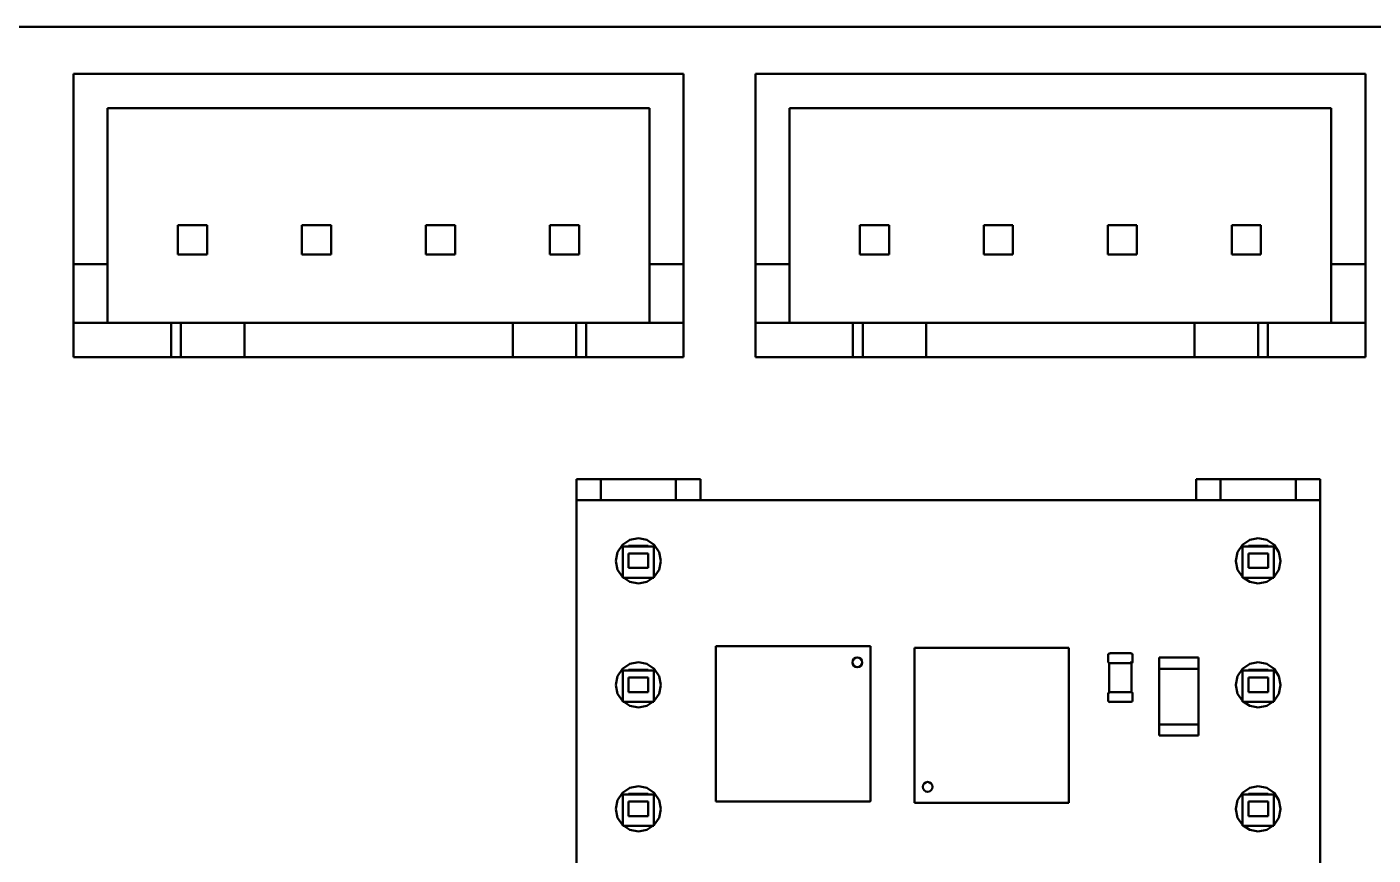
# Model space of a CAD drawing. Header units: inches. Extents: x 5.31 to 11.69, y 3.53 to 7.47.
# Drawn here: x 9.223 to 10.309, y 6.801 to 7.469 of the extents above; entities that cross this region are included whole.
import ezdxf

# ---------------------------------------------------------------- set-up
doc = ezdxf.new("R2010")
doc.units = ezdxf.units.IN
doc.header["$MEASUREMENT"] = 0
doc.layers.add('Visible (ANSI)', color=7, linetype='Continuous', lineweight=50)

msp = doc.modelspace()

# ---------------------------------------------------------------- linework, layer by layer
at = {"layer": 'Visible (ANSI)'}
for p, q in [((5.5042, 7.4685), (11.4093, 7.4685)), ((9.2609, 7.4307), (9.2609, 7.2771)), ((9.753, 7.4307), (9.2609, 7.4307)), ((9.753, 7.2771), (9.753, 7.4307)), ((9.8109, 7.4307), (9.8109, 7.2771)), ((10.303, 7.4307), (9.8109, 7.4307)), ((10.303, 7.2771), (10.303, 7.4307)), ((9.2884, 7.4031), (9.2884, 7.2771)), ((9.7254, 7.4031), (9.2884, 7.4031)), ((9.7254, 7.2771), (9.7254, 7.4031)), ((9.8384, 7.4031), (9.8384, 7.2771)), ((10.2754, 7.4031), (9.8384, 7.4031)), ((10.2754, 7.2771), (10.2754, 7.4031)), ((9.3451, 7.3086), (9.3451, 7.285)), ((9.3687, 7.3086), (9.3451, 7.3086)), ((9.3687, 7.285), (9.3687, 7.3086)), ((9.4451, 7.3086), (9.4451, 7.285)), ((9.4687, 7.3086), (9.4451, 7.3086)), ((9.4687, 7.285), (9.4687, 7.3086)), ((9.5451, 7.3086), (9.5451, 7.285)), ((9.5687, 7.3086), (9.5451, 7.3086)), ((9.5687, 7.285), (9.5687, 7.3086)), ((9.6451, 7.3086), (9.6451, 7.285)), ((9.6687, 7.3086), (9.6451, 7.3086)), ((9.6687, 7.285), (9.6687, 7.3086)), ((9.8951, 7.3086), (9.8951, 7.285)), ((9.9187, 7.3086), (9.8951, 7.3086)), ((9.9187, 7.285), (9.9187, 7.3086)), ((9.9951, 7.3086), (9.9951, 7.285)), ((10.0187, 7.3086), (9.9951, 7.3086)), ((10.0187, 7.285), (10.0187, 7.3086)), ((10.0951, 7.3086), (10.0951, 7.285)), ((10.1187, 7.3086), (10.0951, 7.3086)), ((10.1187, 7.285), (10.1187, 7.3086)), ((10.1951, 7.3086), (10.1951, 7.285)), ((10.2187, 7.3086), (10.1951, 7.3086)), ((10.2187, 7.285), (10.2187, 7.3086)), ((9.2609, 7.2771), (9.2609, 7.2299)), ((9.2884, 7.2771), (9.2609, 7.2771)), ((9.2884, 7.2299), (9.2884, 7.2771)), ((9.3451, 7.285), (9.3687, 7.285)), ((9.4451, 7.285), (9.4687, 7.285)), ((9.5451, 7.285), (9.5687, 7.285)), ((9.6451, 7.285), (9.6687, 7.285)), ((9.753, 7.2771), (9.7254, 7.2771)), ((9.7254, 7.2771), (9.7254, 7.2299)), ((9.753, 7.2299), (9.753, 7.2771)), ((9.8109, 7.2771), (9.8109, 7.2299)), ((9.8384, 7.2771), (9.8109, 7.2771)), ((9.8384, 7.2299), (9.8384, 7.2771)), ((9.8951, 7.285), (9.9187, 7.285)), ((9.9951, 7.285), (10.0187, 7.285)), ((10.0951, 7.285), (10.1187, 7.285)), ((10.1951, 7.285), (10.2187, 7.285)), ((10.303, 7.2771), (10.2754, 7.2771)), ((10.2754, 7.2771), (10.2754, 7.2299)), ((10.303, 7.2299), (10.303, 7.2771)), ((9.2609, 7.2299), (9.3396, 7.2299)), ((9.2609, 7.2299), (9.2609, 7.2023)), ((9.3396, 7.2299), (9.3396, 7.2023)), ((9.3475, 7.2299), (9.3396, 7.2299)), ((9.3396, 7.2299), (9.3396, 7.2023)), ((9.3475, 7.2299), (9.3475, 7.2023)), ((9.3475, 7.2299), (9.3514, 7.2299)), ((9.3987, 7.2299), (9.3514, 7.2299)), ((9.3987, 7.2299), (9.6152, 7.2299)), ((9.3987, 7.2023), (9.3987, 7.2299)), ((9.6152, 7.2299), (9.6152, 7.2023)), ((9.6624, 7.2299), (9.6152, 7.2299)), ((9.6624, 7.2299), (9.6664, 7.2299)), ((9.6743, 7.2299), (9.6664, 7.2299)), ((9.6664, 7.2299), (9.6664, 7.2023)), ((9.6743, 7.2299), (9.6743, 7.2023)), ((9.6743, 7.2299), (9.753, 7.2299)), ((9.6743, 7.2023), (9.6743, 7.2299)), ((9.753, 7.2023), (9.753, 7.2299)), ((9.8109, 7.2299), (9.8896, 7.2299)), ((9.8109, 7.2299), (9.8109, 7.2023)), ((9.8896, 7.2299), (9.8896, 7.2023)), ((9.8975, 7.2299), (9.8896, 7.2299)), ((9.8896, 7.2299), (9.8896, 7.2023)), ((9.8975, 7.2299), (9.8975, 7.2023)), ((9.8975, 7.2299), (9.9014, 7.2299)), ((9.9487, 7.2299), (9.9014, 7.2299)), ((9.9487, 7.2299), (10.1652, 7.2299)), ((9.9487, 7.2023), (9.9487, 7.2299)), ((10.1652, 7.2299), (10.1652, 7.2023)), ((10.2124, 7.2299), (10.1652, 7.2299)), ((10.2124, 7.2299), (10.2164, 7.2299)), ((10.2243, 7.2299), (10.2164, 7.2299)), ((10.2164, 7.2299), (10.2164, 7.2023)), ((10.2243, 7.2299), (10.2243, 7.2023)), ((10.2243, 7.2299), (10.303, 7.2299)), ((10.2243, 7.2023), (10.2243, 7.2299)), ((10.303, 7.2023), (10.303, 7.2299)), ((9.2609, 7.2023), (9.3396, 7.2023)), ((9.3475, 7.2023), (9.3396, 7.2023)), ((9.3514, 7.2023), (9.3475, 7.2023)), ((9.3514, 7.2023), (9.3987, 7.2023)), ((9.3987, 7.2023), (9.6152, 7.2023)), ((9.6152, 7.2023), (9.6624, 7.2023)), ((9.6664, 7.2023), (9.6624, 7.2023)), ((9.6743, 7.2023), (9.6664, 7.2023)), ((9.6743, 7.2023), (9.753, 7.2023)), ((9.8109, 7.2023), (9.8896, 7.2023)), ((9.8975, 7.2023), (9.8896, 7.2023)), ((9.9014, 7.2023), (9.8975, 7.2023)), ((9.9014, 7.2023), (9.9487, 7.2023)), ((9.9487, 7.2023), (10.1652, 7.2023)), ((10.1652, 7.2023), (10.2124, 7.2023)), ((10.2164, 7.2023), (10.2124, 7.2023)), ((10.2243, 7.2023), (10.2164, 7.2023)), ((10.2243, 7.2023), (10.303, 7.2023)), ((9.6862, 7.1039), (9.6665, 7.1039)), ((9.6665, 7.1039), (9.6665, 7.0869)), ((9.6862, 7.1039), (9.6862, 7.0869)), ((9.7468, 7.1039), (9.6862, 7.1039)), ((9.7468, 7.1039), (9.7468, 7.0869)), ((9.7665, 7.1039), (9.7468, 7.1039)), ((9.7665, 7.1039), (9.7665, 7.0869)), ((10.1862, 7.1039), (10.1665, 7.1039)), ((10.1665, 7.1039), (10.1665, 7.0869)), ((10.1862, 7.1039), (10.1862, 7.0869)), ((10.2468, 7.1039), (10.1862, 7.1039)), ((10.2468, 7.1039), (10.2468, 7.0869)), ((10.2665, 7.1039), (10.2468, 7.1039)), ((10.2665, 7.1039), (10.2665, 6.2724)), ((9.6665, 7.0869), (10.2665, 7.0869)), ((9.6665, 6.2869), (9.6665, 7.0869)), ((10.2665, 7.0869), (10.2665, 6.2869)), ((10.2665, 7.0672), (10.2665, 7.0066)), ((10.2665, 7.0672), (10.2665, 7.0672)), ((9.6998, 7.045), (9.7037, 7.0509)), ((9.7037, 7.0509), (9.7096, 7.0548)), ((9.7291, 7.0495), (9.7039, 7.0495)), ((9.7039, 7.0495), (9.7039, 7.0243)), ((9.7086, 7.05), (9.7244, 7.05)), ((9.7086, 7.05), (9.7086, 7.0495)), ((9.7096, 7.0548), (9.7165, 7.0562)), ((9.7165, 7.0562), (9.7234, 7.0548)), ((9.7234, 7.0548), (9.7293, 7.0509)), ((9.7244, 7.05), (9.7244, 7.0495)), ((9.7291, 7.0243), (9.7291, 7.0495)), ((9.7293, 7.0509), (9.7332, 7.045)), ((10.1998, 7.045), (10.2037, 7.0509)), ((10.2037, 7.0509), (10.2096, 7.0548)), ((10.2291, 7.0495), (10.2039, 7.0495)), ((10.2039, 7.0495), (10.2039, 7.0243)), ((10.2086, 7.05), (10.2244, 7.05)), ((10.2086, 7.05), (10.2086, 7.0495)), ((10.2096, 7.0548), (10.2165, 7.0562)), ((10.2165, 7.0562), (10.2234, 7.0548)), ((10.2234, 7.0548), (10.2293, 7.0509)), ((10.2244, 7.05), (10.2244, 7.0495)), ((10.2291, 7.0243), (10.2291, 7.0495)), ((10.2293, 7.0509), (10.2332, 7.045)), ((9.6984, 7.0381), (9.6998, 7.045)), ((9.6985, 7.0379), (9.6984, 7.0381)), ((9.6984, 7.0377), (9.6985, 7.0379)), ((9.6998, 7.0308), (9.6984, 7.0377)), ((9.7086, 7.044), (9.7244, 7.044)), ((9.7086, 7.044), (9.7086, 7.0322)), ((9.7244, 7.044), (9.7244, 7.0322)), ((9.7332, 7.045), (9.7346, 7.0381)), ((9.7346, 7.0377), (9.7332, 7.0308)), ((9.7346, 7.0381), (9.7345, 7.0379)), ((9.7345, 7.0379), (9.7346, 7.0377)), ((10.1984, 7.0381), (10.1998, 7.045)), ((10.1985, 7.0379), (10.1984, 7.0381)), ((10.1984, 7.0377), (10.1985, 7.0379)), ((10.1998, 7.0308), (10.1984, 7.0377)), ((10.2086, 7.044), (10.2244, 7.044)), ((10.2086, 7.044), (10.2086, 7.0322)), ((10.2244, 7.044), (10.2244, 7.0322)), ((10.2332, 7.045), (10.2346, 7.0381)), ((10.2346, 7.0377), (10.2332, 7.0308)), ((10.2346, 7.0381), (10.2345, 7.0379)), ((10.2345, 7.0379), (10.2346, 7.0377)), ((9.7037, 7.025), (9.6998, 7.0308)), ((9.7086, 7.0322), (9.7244, 7.0322)), ((9.7332, 7.0308), (9.7293, 7.025)), ((10.2037, 7.025), (10.1998, 7.0308)), ((10.2086, 7.0322), (10.2244, 7.0322)), ((10.2332, 7.0308), (10.2293, 7.025)), ((9.7039, 7.0248), (9.7037, 7.025)), ((9.7039, 7.0243), (9.7291, 7.0243)), ((9.7096, 7.021), (9.7047, 7.0243)), ((9.7165, 7.0196), (9.7096, 7.021)), ((9.7234, 7.021), (9.7165, 7.0196)), ((9.7283, 7.0243), (9.7234, 7.021)), ((9.7293, 7.025), (9.7291, 7.0248)), ((10.2039, 7.0248), (10.2037, 7.025)), ((10.2039, 7.0243), (10.2291, 7.0243)), ((10.2096, 7.021), (10.2047, 7.0243)), ((10.2165, 7.0196), (10.2096, 7.021)), ((10.2234, 7.021), (10.2165, 7.0196)), ((10.2283, 7.0243), (10.2234, 7.021)), ((10.2293, 7.025), (10.2291, 7.0248)), ((10.2665, 7.0066), (10.2665, 7.0066)), ((9.7791, 6.8439), (9.7791, 6.9691)), ((9.7791, 6.9691), (9.9037, 6.9691)), ((9.9037, 6.9691), (9.9037, 6.8441)), ((9.9392, 6.8427), (9.9392, 6.9679)), ((9.9392, 6.9679), (10.0638, 6.9679)), ((10.0638, 6.9679), (10.0638, 6.8429)), ((10.0955, 6.9567), (10.0955, 6.9622)), ((10.0967, 6.9634), (10.114, 6.9634)), ((10.1152, 6.9622), (10.1152, 6.9567)), ((10.2665, 6.9672), (10.2665, 6.9672)), ((10.2665, 6.9672), (10.2665, 6.9066)), ((9.6998, 6.945), (9.7037, 6.9509)), ((9.7037, 6.9509), (9.7096, 6.9548)), ((9.7291, 6.9495), (9.7039, 6.9495)), ((9.7039, 6.9495), (9.7039, 6.9243)), ((9.7086, 6.95), (9.7244, 6.95)), ((9.7086, 6.95), (9.7086, 6.9495)), ((9.7096, 6.9548), (9.7165, 6.9562)), ((9.7165, 6.9562), (9.7234, 6.9548)), ((9.7234, 6.9548), (9.7293, 6.9509)), ((9.7244, 6.95), (9.7244, 6.9495)), ((9.7291, 6.9243), (9.7291, 6.9495)), ((9.7293, 6.9509), (9.7332, 6.945)), ((10.0955, 6.9566), (10.0955, 6.9567)), ((10.0963, 6.932), (10.0963, 6.9555)), ((10.1132, 6.9555), (10.0974, 6.9555)), ((10.114, 6.9555), (10.114, 6.9567)), ((10.1144, 6.9555), (10.1144, 6.932)), ((10.1152, 6.9567), (10.1152, 6.9566)), ((10.1366, 6.951), (10.1366, 6.96)), ((10.1366, 6.96), (10.1683, 6.96)), ((10.1683, 6.951), (10.1366, 6.951)), ((10.1366, 6.9061), (10.1366, 6.951)), ((10.1366, 6.951), (10.1683, 6.951)), ((10.1683, 6.96), (10.1683, 6.9598)), ((10.1683, 6.9598), (10.1683, 6.951)), ((10.1683, 6.951), (10.1683, 6.9061)), ((10.1998, 6.945), (10.2037, 6.9509)), ((10.2037, 6.9509), (10.2096, 6.9548)), ((10.2291, 6.9495), (10.2039, 6.9495)), ((10.2039, 6.9495), (10.2039, 6.9243)), ((10.2086, 6.95), (10.2244, 6.95)), ((10.2086, 6.95), (10.2086, 6.9495)), ((10.2096, 6.9548), (10.2165, 6.9562)), ((10.2165, 6.9562), (10.2234, 6.9548)), ((10.2234, 6.9548), (10.2293, 6.9509)), ((10.2244, 6.95), (10.2244, 6.9495)), ((10.2291, 6.9243), (10.2291, 6.9495)), ((10.2293, 6.9509), (10.2332, 6.945)), ((9.6984, 6.9381), (9.6998, 6.945)), ((9.7086, 6.944), (9.7244, 6.944)), ((9.7086, 6.944), (9.7086, 6.9322)), ((9.7244, 6.944), (9.7244, 6.9322)), ((9.7332, 6.945), (9.7346, 6.9381)), ((10.1984, 6.9381), (10.1998, 6.945)), ((10.2086, 6.944), (10.2244, 6.944)), ((10.2086, 6.944), (10.2086, 6.9322)), ((10.2244, 6.944), (10.2244, 6.9322)), ((10.2332, 6.945), (10.2346, 6.9381)), ((9.6985, 6.9379), (9.6984, 6.9381)), ((9.6984, 6.9377), (9.6985, 6.9379)), ((9.6998, 6.9308), (9.6984, 6.9377)), ((9.7037, 6.925), (9.6998, 6.9308)), ((9.7086, 6.9322), (9.7244, 6.9322)), ((9.7332, 6.9308), (9.7293, 6.925)), ((9.7346, 6.9377), (9.7332, 6.9308)), ((9.7346, 6.9381), (9.7345, 6.9379)), ((9.7345, 6.9379), (9.7346, 6.9377)), ((10.0955, 6.9253), (10.0955, 6.9309)), ((10.0955, 6.9309), (10.0955, 6.9309)), ((10.0966, 6.932), (10.0967, 6.9309)), ((10.0974, 6.932), (10.1132, 6.932)), ((10.1152, 6.9309), (10.1152, 6.9309)), ((10.1152, 6.9309), (10.1152, 6.9253)), ((10.1985, 6.9379), (10.1984, 6.9381)), ((10.1984, 6.9377), (10.1985, 6.9379)), ((10.1998, 6.9308), (10.1984, 6.9377)), ((10.2037, 6.925), (10.1998, 6.9308)), ((10.2086, 6.9322), (10.2244, 6.9322)), ((10.2332, 6.9308), (10.2293, 6.925)), ((10.2346, 6.9377), (10.2332, 6.9308)), ((10.2346, 6.9381), (10.2345, 6.9379)), ((10.2345, 6.9379), (10.2346, 6.9377)), ((9.7039, 6.9248), (9.7037, 6.925)), ((9.7039, 6.9243), (9.7291, 6.9243)), ((9.7096, 6.921), (9.7047, 6.9243)), ((9.7165, 6.9196), (9.7096, 6.921)), ((9.7234, 6.921), (9.7165, 6.9196)), ((9.7283, 6.9243), (9.7234, 6.921)), ((9.7293, 6.925), (9.7291, 6.9248)), ((10.114, 6.9242), (10.0967, 6.9242)), ((10.2039, 6.9248), (10.2037, 6.925)), ((10.2039, 6.9243), (10.2291, 6.9243)), ((10.2096, 6.921), (10.2047, 6.9243)), ((10.2165, 6.9196), (10.2096, 6.921)), ((10.2234, 6.921), (10.2165, 6.9196)), ((10.2283, 6.9243), (10.2234, 6.921)), ((10.2293, 6.925), (10.2291, 6.9248)), ((10.1366, 6.897), (10.1366, 6.9061)), ((10.1366, 6.9061), (10.1683, 6.9061)), ((10.1683, 6.9061), (10.1366, 6.9061)), ((10.1683, 6.9061), (10.1683, 6.9059)), ((10.1683, 6.9059), (10.1683, 6.897)), ((10.2665, 6.9066), (10.2665, 6.9066)), ((10.1683, 6.897), (10.1366, 6.897)), ((10.2665, 6.8672), (10.2665, 6.8066)), ((10.2665, 6.8672), (10.2665, 6.8672)), ((9.7037, 6.8509), (9.7096, 6.8548)), ((9.7096, 6.8548), (9.7165, 6.8562)), ((9.7165, 6.8562), (9.7234, 6.8548)), ((9.7234, 6.8548), (9.7293, 6.8509)), ((10.2037, 6.8509), (10.2096, 6.8548)), ((10.2096, 6.8548), (10.2165, 6.8562)), ((10.2165, 6.8562), (10.2234, 6.8548)), ((10.2234, 6.8548), (10.2293, 6.8509)), ((9.6984, 6.8381), (9.6998, 6.845)), ((9.6998, 6.845), (9.7037, 6.8509)), ((9.7291, 6.8495), (9.7039, 6.8495)), ((9.7039, 6.8495), (9.7039, 6.8243)), ((9.7086, 6.85), (9.7244, 6.85)), ((9.7086, 6.85), (9.7086, 6.8495)), ((9.7086, 6.844), (9.7244, 6.844)), ((9.7086, 6.844), (9.7086, 6.8322)), ((9.7244, 6.85), (9.7244, 6.8495)), ((9.7244, 6.844), (9.7244, 6.8322)), ((9.7291, 6.8243), (9.7291, 6.8495)), ((9.7293, 6.8509), (9.7332, 6.845)), ((9.7332, 6.845), (9.7346, 6.8381)), ((9.9036, 6.8439), (9.7791, 6.8439)), ((9.9037, 6.8441), (9.9036, 6.8439)), ((10.0636, 6.8427), (9.9392, 6.8427)), ((10.0638, 6.8429), (10.0636, 6.8427)), ((10.1984, 6.8381), (10.1998, 6.845)), ((10.1998, 6.845), (10.2037, 6.8509)), ((10.2291, 6.8495), (10.2039, 6.8495)), ((10.2039, 6.8495), (10.2039, 6.8243)), ((10.2086, 6.85), (10.2244, 6.85)), ((10.2086, 6.85), (10.2086, 6.8495)), ((10.2086, 6.844), (10.2244, 6.844)), ((10.2086, 6.844), (10.2086, 6.8322)), ((10.2244, 6.85), (10.2244, 6.8495)), ((10.2244, 6.844), (10.2244, 6.8322)), ((10.2291, 6.8243), (10.2291, 6.8495)), ((10.2293, 6.8509), (10.2332, 6.845)), ((10.2332, 6.845), (10.2346, 6.8381)), ((9.6985, 6.8379), (9.6984, 6.8381)), ((9.6984, 6.8377), (9.6985, 6.8379)), ((9.6998, 6.8308), (9.6984, 6.8377)), ((9.7037, 6.825), (9.6998, 6.8308)), ((9.7086, 6.8322), (9.7244, 6.8322)), ((9.7332, 6.8308), (9.7293, 6.825)), ((9.7346, 6.8377), (9.7332, 6.8308)), ((9.7346, 6.8381), (9.7345, 6.8379)), ((9.7345, 6.8379), (9.7346, 6.8377)), ((10.1985, 6.8379), (10.1984, 6.8381)), ((10.1984, 6.8377), (10.1985, 6.8379)), ((10.1998, 6.8308), (10.1984, 6.8377)), ((10.2037, 6.825), (10.1998, 6.8308)), ((10.2086, 6.8322), (10.2244, 6.8322)), ((10.2332, 6.8308), (10.2293, 6.825)), ((10.2346, 6.8377), (10.2332, 6.8308)), ((10.2346, 6.8381), (10.2345, 6.8379)), ((10.2345, 6.8379), (10.2346, 6.8377)), ((9.7039, 6.8248), (9.7037, 6.825)), ((9.7039, 6.8243), (9.7291, 6.8243)), ((9.7096, 6.821), (9.7047, 6.8243)), ((9.7165, 6.8196), (9.7096, 6.821)), ((9.7234, 6.821), (9.7165, 6.8196)), ((9.7283, 6.8243), (9.7234, 6.821)), ((9.7293, 6.825), (9.7291, 6.8248)), ((10.2039, 6.8248), (10.2037, 6.825)), ((10.2039, 6.8243), (10.2291, 6.8243)), ((10.2096, 6.821), (10.2047, 6.8243)), ((10.2165, 6.8196), (10.2096, 6.821)), ((10.2234, 6.821), (10.2165, 6.8196)), ((10.2283, 6.8243), (10.2234, 6.821)), ((10.2293, 6.825), (10.2291, 6.8248)), ((10.2665, 6.8066), (10.2665, 6.8066))]:
    msp.add_line(p, q, dxfattribs=at)
for centre in [(9.8931, 6.9561), (9.9498, 6.8557)]:
    msp.add_circle(centre, 0.00394, dxfattribs=at)
for centre, start, end in [((10.0967, 6.9622), 90, 180), ((10.114, 6.9622), 0, 90), ((10.0967, 6.9566), 180, 250.5288), ((10.114, 6.9566), 289.4712, 0), ((10.0967, 6.9309), 109.4712, 180), ((10.114, 6.9309), 0, 70.5288), ((10.0967, 6.9253), 180, 270), ((10.114, 6.9253), 270, 0)]:
    msp.add_arc(centre, 0.00118, start, end, dxfattribs=at)
for centre, start_param, end_param in [((10.114, 6.9567), 4.75284, 6.283185), ((10.114, 6.9309), 0, 1.530345)]:
    msp.add_ellipse(centre, major_axis=(0.00118, 0), ratio=0.999181, start_param=start_param, end_param=end_param, dxfattribs=at)
for points, knots in [([(10.0963, 6.9555), (10.0963, 6.9555), (10.0963, 6.9555), (10.0964, 6.9555), (10.0964, 6.9555), (10.0964, 6.9555), (10.0964, 6.9555), (10.0964, 6.9555), (10.0964, 6.9555), (10.0965, 6.9555), (10.0965, 6.9555), (10.0965, 6.9555), (10.0966, 6.9555), (10.0966, 6.9555), (10.0966, 6.9555), (10.0966, 6.9555), (10.0966, 6.9555), (10.0966, 6.9555), (10.0966, 6.9555), (10.0966, 6.9555), (10.0966, 6.9555), (10.0966, 6.9555), (10.0966, 6.9555), (10.0966, 6.9555)], [-0.002360241, -0.002360241, -0.002360241, -0.002360241, -0.001178403, -0.001178403, -0.000827155, -0.000827155, -0.000795881, -0.000795881, -0.000788351, -0.000788351, -0.000348247, -0.000348247, -0.00016078, -0.00016078, -0.000076773, -0.000076773, -0.000037444, -0.000037444, -0.000018482, -0.000018482, -0.000017313, -0.000017313, 0, 0, 0, 0]), ([(10.0966, 6.9555), (10.0966, 6.9555), (10.0966, 6.9555), (10.0966, 6.9555), (10.0966, 6.9555), (10.0966, 6.9555), (10.0966, 6.9555), (10.0966, 6.9555), (10.0966, 6.9555), (10.0966, 6.9555), (10.0967, 6.9555), (10.0967, 6.9555), (10.0967, 6.9555), (10.0968, 6.9555), (10.0968, 6.9555), (10.0969, 6.9555), (10.0969, 6.9555), (10.0969, 6.9555), (10.0969, 6.9555), (10.0969, 6.9555), (10.097, 6.9555), (10.0971, 6.9555), (10.0973, 6.9555), (10.0974, 6.9555)], [-0.002360252, -0.002360252, -0.002360252, -0.002360252, -0.002342939, -0.002342939, -0.00234177, -0.00234177, -0.002322808, -0.002322808, -0.00228348, -0.00228348, -0.002199473, -0.002199473, -0.002012009, -0.002012009, -0.001571909, -0.001571909, -0.001564379, -0.001564379, -0.001533106, -0.001533106, -0.001181858, -0.001181858, 0, 0, 0, 0]), ([(10.1132, 6.9555), (10.1132, 6.9555), (10.1132, 6.9555), (10.1132, 6.9555), (10.1132, 6.9555), (10.1132, 6.9555), (10.1132, 6.9555), (10.1132, 6.9555), (10.1132, 6.9555), (10.1133, 6.9555), (10.1133, 6.9555), (10.1133, 6.9555), (10.1133, 6.9555), (10.1134, 6.9555), (10.1134, 6.9555), (10.1134, 6.9555), (10.1134, 6.9555), (10.1134, 6.9555), (10.1134, 6.9555), (10.1135, 6.9555), (10.1136, 6.9555), (10.1137, 6.9555), (10.1137, 6.9555), (10.1138, 6.9555), (10.1138, 6.9555), (10.1138, 6.9555), (10.1138, 6.9555), (10.1138, 6.9555), (10.1138, 6.9555), (10.1138, 6.9555), (10.1138, 6.9555), (10.1139, 6.9555), (10.1139, 6.9555), (10.114, 6.9555), (10.114, 6.9555), (10.114, 6.9555), (10.114, 6.9555), (10.114, 6.9555), (10.114, 6.9555), (10.114, 6.9555), (10.114, 6.9555), (10.114, 6.9555), (10.114, 6.9555), (10.114, 6.9555), (10.114, 6.9555), (10.114, 6.9555), (10.114, 6.9555), (10.114, 6.9555)], [-0.002356864, -0.002356864, -0.002356864, -0.002356864, -0.002325229, -0.002325229, -0.002314727, -0.002314727, -0.002300759, -0.002300759, -0.002245259, -0.002245259, -0.002136015, -0.002136015, -0.00192417, -0.00192417, -0.001910796, -0.001910796, -0.001882379, -0.001882379, -0.001733404, -0.001733404, -0.001178355, -0.001178355, -0.000826981, -0.000826981, -0.00076476, -0.00076476, -0.000736007, -0.000736007, -0.000729083, -0.000729083, -0.000722229, -0.000722229, -0.000320962, -0.000320962, -0.000148992, -0.000148992, -0.000071408, -0.000071408, -0.000034903, -0.000034903, -0.000026025, -0.000026025, -0.000022721, -0.000022721, -0.000019843, -0.000019843, 0, 0, 0, 0]), ([(10.114, 6.9555), (10.114, 6.9555), (10.114, 6.9555), (10.114, 6.9555), (10.114, 6.9555), (10.114, 6.9555), (10.114, 6.9555), (10.114, 6.9555), (10.114, 6.9555), (10.114, 6.9555), (10.114, 6.9555), (10.1141, 6.9555), (10.1141, 6.9555), (10.1141, 6.9555), (10.1141, 6.9555), (10.1141, 6.9555), (10.1142, 6.9555), (10.1142, 6.9555), (10.1142, 6.9555), (10.1142, 6.9555), (10.1142, 6.9555), (10.1142, 6.9555), (10.1142, 6.9555), (10.1142, 6.9555), (10.1142, 6.9555), (10.1142, 6.9555), (10.1143, 6.9555), (10.1143, 6.9555), (10.1143, 6.9555), (10.1144, 6.9555), (10.1144, 6.9555), (10.1144, 6.9555), (10.1144, 6.9555), (10.1144, 6.9555), (10.1144, 6.9555), (10.1144, 6.9555), (10.1144, 6.9555), (10.1144, 6.9555), (10.1144, 6.9555), (10.1144, 6.9555), (10.1144, 6.9555), (10.1144, 6.9555), (10.1144, 6.9555), (10.1144, 6.9555), (10.1144, 6.9555), (10.1144, 6.9555), (10.1144, 6.9555), (10.1144, 6.9555)], [-0.002356898, -0.002356898, -0.002356898, -0.002356898, -0.002337055, -0.002337055, -0.002334176, -0.002334176, -0.002330873, -0.002330873, -0.002321994, -0.002321994, -0.002285489, -0.002285489, -0.002207904, -0.002207904, -0.002035931, -0.002035931, -0.001634658, -0.001634658, -0.001627804, -0.001627804, -0.00162088, -0.00162088, -0.001592127, -0.001592127, -0.001529905, -0.001529905, -0.001178526, -0.001178526, -0.000623469, -0.000623469, -0.000474491, -0.000474491, -0.000446074, -0.000446074, -0.0004327, -0.0004327, -0.000220852, -0.000220852, -0.000111606, -0.000111606, -0.000056106, -0.000056106, -0.000042137, -0.000042137, -0.000031635, -0.000031635, 0, 0, 0, 0]), ([(10.0966, 6.932), (10.0966, 6.932), (10.0966, 6.932), (10.0966, 6.932), (10.0966, 6.932), (10.0966, 6.932), (10.0966, 6.932), (10.0966, 6.932), (10.0966, 6.932), (10.0966, 6.932), (10.0966, 6.932), (10.0966, 6.932), (10.0965, 6.932), (10.0965, 6.932), (10.0965, 6.932), (10.0964, 6.932), (10.0964, 6.932), (10.0964, 6.932), (10.0964, 6.932), (10.0964, 6.932), (10.0964, 6.932), (10.0963, 6.932), (10.0963, 6.932), (10.0963, 6.932)], [-0.002360252, -0.002360252, -0.002360252, -0.002360252, -0.002342939, -0.002342939, -0.00234177, -0.00234177, -0.002322808, -0.002322808, -0.00228348, -0.00228348, -0.002199473, -0.002199473, -0.002012009, -0.002012009, -0.001571909, -0.001571909, -0.001564379, -0.001564379, -0.001533106, -0.001533106, -0.001181858, -0.001181858, 0, 0, 0, 0]), ([(10.0974, 6.932), (10.0974, 6.932), (10.0974, 6.932), (10.0974, 6.932), (10.0974, 6.932), (10.0974, 6.932), (10.0974, 6.932), (10.0974, 6.932), (10.0974, 6.932), (10.0974, 6.932), (10.0974, 6.932), (10.0973, 6.932), (10.0973, 6.932), (10.0973, 6.932), (10.0973, 6.932), (10.0973, 6.932), (10.0973, 6.932), (10.0972, 6.932), (10.0972, 6.932), (10.0971, 6.932), (10.0971, 6.932), (10.097, 6.932), (10.0969, 6.932), (10.0969, 6.932), (10.0969, 6.932), (10.0968, 6.932), (10.0968, 6.932), (10.0968, 6.932), (10.0968, 6.932), (10.0968, 6.932), (10.0968, 6.932), (10.0968, 6.932), (10.0967, 6.932), (10.0967, 6.932), (10.0967, 6.932), (10.0966, 6.932), (10.0966, 6.932), (10.0966, 6.932), (10.0966, 6.932), (10.0966, 6.932), (10.0966, 6.932), (10.0966, 6.932), (10.0966, 6.932), (10.0966, 6.932), (10.0966, 6.932), (10.0966, 6.932), (10.0966, 6.932), (10.0966, 6.932)], [-0.002356864, -0.002356864, -0.002356864, -0.002356864, -0.002325229, -0.002325229, -0.002314727, -0.002314727, -0.002300759, -0.002300759, -0.002245259, -0.002245259, -0.002136015, -0.002136015, -0.00192417, -0.00192417, -0.001910796, -0.001910796, -0.001882379, -0.001882379, -0.001733404, -0.001733404, -0.001178355, -0.001178355, -0.000826981, -0.000826981, -0.00076476, -0.00076476, -0.000736007, -0.000736007, -0.000729083, -0.000729083, -0.000722229, -0.000722229, -0.000320962, -0.000320962, -0.000148992, -0.000148992, -0.000071408, -0.000071408, -0.000034903, -0.000034903, -0.000026025, -0.000026025, -0.000022721, -0.000022721, -0.000019843, -0.000019843, 0, 0, 0, 0]), ([(10.114, 6.932), (10.114, 6.932), (10.114, 6.932), (10.114, 6.932), (10.114, 6.932), (10.114, 6.932), (10.114, 6.932), (10.114, 6.932), (10.114, 6.932), (10.114, 6.932), (10.114, 6.932), (10.114, 6.932), (10.1139, 6.932), (10.1139, 6.932), (10.1138, 6.932), (10.1138, 6.932), (10.1138, 6.932), (10.1138, 6.932), (10.1138, 6.932), (10.1137, 6.932), (10.1137, 6.932), (10.1135, 6.932), (10.1134, 6.932), (10.1132, 6.932)], [-0.002360252, -0.002360252, -0.002360252, -0.002360252, -0.002342939, -0.002342939, -0.00234177, -0.00234177, -0.002322808, -0.002322808, -0.00228348, -0.00228348, -0.002199473, -0.002199473, -0.002012009, -0.002012009, -0.001571909, -0.001571909, -0.001564379, -0.001564379, -0.001533106, -0.001533106, -0.001181858, -0.001181858, 0, 0, 0, 0]), ([(10.1144, 6.932), (10.1144, 6.932), (10.1144, 6.932), (10.1144, 6.932), (10.1144, 6.932), (10.1144, 6.932), (10.1144, 6.932), (10.1144, 6.932), (10.1144, 6.932), (10.1144, 6.932), (10.1144, 6.932), (10.1144, 6.932), (10.1144, 6.932), (10.1144, 6.932), (10.1144, 6.932), (10.1144, 6.932), (10.1144, 6.932), (10.1144, 6.932), (10.1144, 6.932), (10.1143, 6.932), (10.1143, 6.932), (10.1143, 6.932), (10.1142, 6.932), (10.1142, 6.932), (10.1142, 6.932), (10.1142, 6.932), (10.1142, 6.932), (10.1142, 6.932), (10.1142, 6.932), (10.1142, 6.932), (10.1142, 6.932), (10.1142, 6.932), (10.1141, 6.932), (10.1141, 6.932), (10.1141, 6.932), (10.1141, 6.932), (10.1141, 6.932), (10.114, 6.932), (10.114, 6.932), (10.114, 6.932), (10.114, 6.932), (10.114, 6.932), (10.114, 6.932), (10.114, 6.932), (10.114, 6.932), (10.114, 6.932), (10.114, 6.932), (10.114, 6.932)], [-0.002356864, -0.002356864, -0.002356864, -0.002356864, -0.002325229, -0.002325229, -0.002314727, -0.002314727, -0.002300759, -0.002300759, -0.002245259, -0.002245259, -0.002136015, -0.002136015, -0.00192417, -0.00192417, -0.001910796, -0.001910796, -0.001882379, -0.001882379, -0.001733404, -0.001733404, -0.001178355, -0.001178355, -0.000826981, -0.000826981, -0.00076476, -0.00076476, -0.000736007, -0.000736007, -0.000729083, -0.000729083, -0.000722229, -0.000722229, -0.000320962, -0.000320962, -0.000148992, -0.000148992, -0.000071408, -0.000071408, -0.000034903, -0.000034903, -0.000026025, -0.000026025, -0.000022721, -0.000022721, -0.000019843, -0.000019843, 0, 0, 0, 0])]:
    msp.add_open_spline(points, degree=3, knots=knots, dxfattribs=at)

doc.saveas('drawing.dxf')
